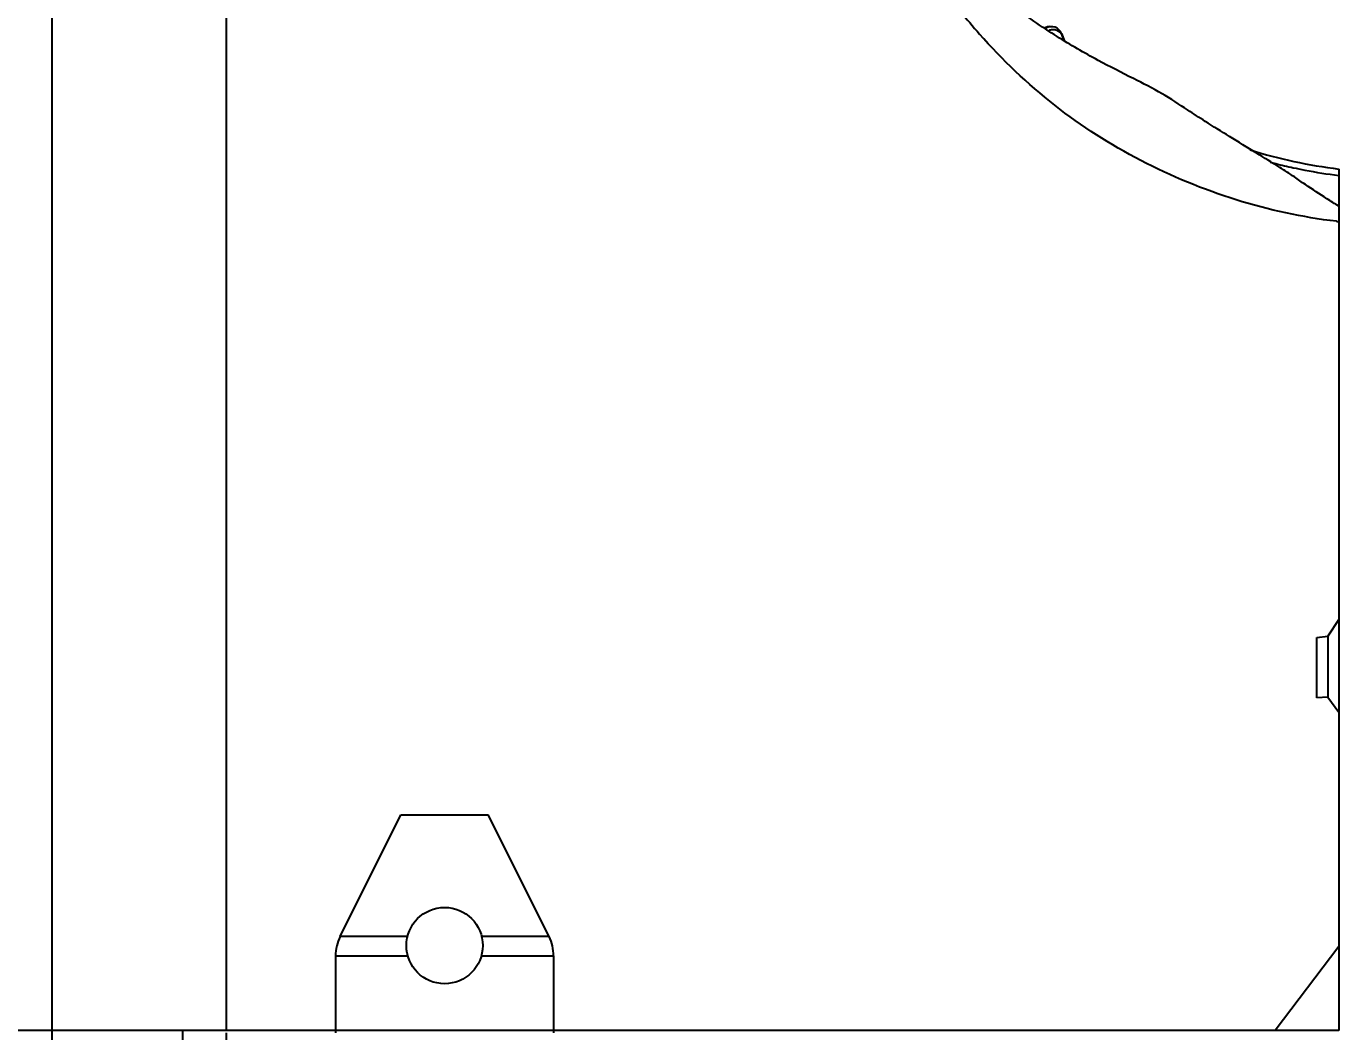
# Model space of a CAD drawing. Header units: millimetres. Extents: x -73584 to -37571, y -61249 to -50748.
# Drawn here: x -48306.7 to -48246.5, y -52860.7 to -52814.6 of the extents above; entities that cross this region are included whole.
import ezdxf

# ---------------------------------------------------------------- set-up
doc = ezdxf.new("R2010")
doc.units = ezdxf.units.MM
doc.header["$LTSCALE"] = 200
doc.header["$PDSIZE"] = -1
doc.layers.add('DIM', color=3, linetype='Continuous')
doc.layers.add('SHELL_4', color=7, linetype='Continuous')
doc.styles.add('TSSD_Dimension', font='tssdeng.shx', dxfattribs={"width": 0.7, "bigfont": 'hztxt.shx'})
doc.dimstyles.new('TSSD_20_20', dxfattribs={"dimtxt": 60, "dimasz": 20, "dimexe": 20, "dimexo": 50, "dimgap": 20, "dimtad": 1, "dimdec": 0, "dimzin": 0, "dimdsep": 46, "dimtxsty": 'TSSD_Dimension', "dimblk": 'ARCHTICK', "dimcen": 0, "dimdle": 20, "dimclrt": 7, "dimadec": 0, "dimazin": 0, "dimtfac": 1, "dimtdec": 0, "dimtix": 1, "dimtmove": 2, "dimatfit": 3, "dimfxl": 1, "dimtolj": 1, "dimtzin": 0, "dimarcsym": 0})

# ---------------------------------------------------------------- blocks, each defined once
blk = doc.blocks.new('5569')
at = {"color": 7, "linetype": 'Continuous'}
for p, q in [((-46074.839, -55187.216), (-46074.839, -54684.316)), ((-46066.839, -55184.216), (-46066.839, -54684.316)), ((-46028.548, -55138.504), (-46028.41, -55138.848)), ((-46015.839, -55144.716), (-46015.839, -55184.216)), ((-46015.839, -55165.366), (-46016.339, -55166.129)), ((-46016.839, -55166.185), (-46016.339, -55166.129)), ((-46016.839, -55168.965), (-46016.839, -55166.185)), ((-46016.339, -55166.129), (-46016.339, -55168.933)), ((-46016.339, -55168.933), (-46016.839, -55168.965)), ((-46016.339, -55168.933), (-46015.839, -55169.609)), ((-46015.839, -55180.357), (-46018.754, -55184.216)), ((-46015.839, -55184.216), (-46076.839, -55184.216)), ((-46068.839, -55187.216), (-46068.839, -55184.216))]:
    blk.add_line(p, q, dxfattribs=at)
for centre, radius, start, end in [((-46011.115, -55119.809), 28.275, 215.8201, 221.4608), ((-46029.089, -55138.688), 0.5, 84.75257, 120), ((-46029.012, -55138.689), 0.5, 21.80141, 120), ((-46012.839, -55120.905), 24, 252.87436, 262.81924), ((-46013.413, -55124.864), 22.392, 263.50037, 263.78072)]:
    blk.add_arc(centre, radius, start, end, dxfattribs=at)
for points, knots in [([(-46017.37, -55145.43), (-46017.539, -55145.315), (-46017.922, -55145.04), (-46018.672, -55144.558), (-46019.67, -55143.947), (-46020.812, -55143.249), (-46021.866, -55142.597), (-46022.888, -55141.932), (-46023.952, -55141.22), (-46025.355, -55140.522), (-46026.984, -55139.693), (-46028.873, -55138.6), (-46030.171, -55137.705), (-46030.838, -55137.184)], [0, 0, 0, 0, 0.038752, 0.089428, 0.169291, 0.260832, 0.343395, 0.404465, 0.492284, 0.586173, 0.701419, 0.839317, 1, 1, 1, 1]), ([(-46015.948, -55147.112), (-46017.504, -55146.935), (-46020.596, -55146.253), (-46024.968, -55144.456), (-46028.969, -55141.899), (-46031.257, -55139.715), (-46032.305, -55138.53)], [0, 0, 0, 0, 0.249115, 0.500243, 0.748401, 1, 1, 1, 1]), ([(-46028.499, -55138.626), (-46028.52, -55138.572), (-46028.571, -55138.494), (-46028.667, -55138.414), (-46028.755, -55138.367), (-46028.854, -55138.338), (-46028.956, -55138.33), (-46029.055, -55138.341), (-46029.118, -55138.361), (-46029.147, -55138.374)], [0, 0, 0, 0, 0.225831, 0.350466, 0.480599, 0.613275, 0.746284, 0.876268, 1, 1, 1, 1]), ([(-46028.464, -55138.816), (-46028.466, -55138.78), (-46028.472, -55138.716), (-46028.488, -55138.652), (-46028.499, -55138.626)], [0, 0, 0, 0, 0.554594, 1, 1, 1, 1]), ([(-46018.986, -55144.404), (-46018.901, -55144.426), (-46018.549, -55144.517), (-46018.195, -55144.598), (-46017.927, -55144.656)], [0, 0, 0, 0, 0.244178, 1, 1, 1, 1]), ([(-46017.927, -55144.656), (-46017.75, -55144.694), (-46017.058, -55144.834), (-46016.36, -55144.947), (-46015.839, -55145.008)], [0, 0, 0, 0, 0.255799, 1, 1, 1, 1]), ([(-46015.839, -55146.419), (-46016.021, -55146.305), (-46016.536, -55145.982), (-46017.046, -55145.652), (-46017.37, -55145.43)], [0, 0, 0, 0, 0.35394, 1, 1, 1, 1])]:
    blk.add_open_spline(points, degree=3, knots=knots, dxfattribs=at)
at = {"layer": 'SHELL_4', "color": 7, "linetype": 'Continuous'}
for p, q in [((-46061.628, -54679.894), (-46058.839, -54674.316)), ((-46058.839, -54674.316), (-46054.839, -54674.316)), ((-46052.05, -54679.894), (-46054.839, -54674.316)), ((-46058.537, -54679.894), (-46061.628, -54679.894)), ((-46052.05, -54679.894), (-46055.14, -54679.894)), ((-46061.839, -54680.789), (-46061.839, -54684.316)), ((-46061.839, -54680.789), (-46058.524, -54680.789)), ((-46055.154, -54680.789), (-46051.839, -54680.789)), ((-46051.839, -54680.789), (-46051.839, -54684.316))]:
    blk.add_line(p, q, dxfattribs=at)
blk.add_circle((-46056.839, -54680.316), 1.75, dxfattribs=at)
for centre, start, end in [((-46059.839, -54680.789), 153.43495, 180), ((-46053.839, -54680.789), 0, 26.56505)]:
    blk.add_arc(centre, 2, start, end, dxfattribs=at)
blk = doc.blocks.new('*U670')
at = {"layer": 'DIM', "color": 3}
blk.add_blockref('5569', (46037.067, 54931.016), dxfattribs=at)
blk = doc.blocks.new('*U671')
at = {"layer": 'DIM', "color": 0, "linetype": 'ByBlock', "lineweight": -2, "transparency": 16777216}
for p in [(0, 2500), (0, 2000)]:
    blk.add_blockref('*U670', p, dxfattribs=at)
blk = doc.blocks.new('_ArchTick')
at = {"color": 0, "linetype": 'ByBlock'}
blk.add_lwpolyline([(-0.7071, -0.7071, 0.5, 0.5, 0), (0.7071, 0.7071, 0.5, 0.5, 0)], format="xyseb", dxfattribs=at)
blk = doc.blocks.new('*D1379')
at = {"layer": 'Defpoints', "color": 0, "transparency": 16777216}
for p in [(-48990.716, -52360.808), (-48318.409, -52360.808), (-48298.691, -55500.658)]:
    blk.add_point(p, dxfattribs=at)
at = {"layer": 'DIM', "color": 0, "lineweight": -2, "transparency": 16777216}
for p, q in [((-48990.716, -55520.658), (-48990.716, -52340.808)), ((-48368.409, -52360.808), (-49010.716, -52360.808)), ((-48348.691, -55500.658), (-49010.716, -55500.658))]:
    blk.add_line(p, q, dxfattribs=at)
at = {"layer": 'DIM', "color": 0, "lineweight": -2, "transparency": 16777216, "xscale": 20, "yscale": 20, "zscale": 20}
for p, rotation in [((-48990.716, -52360.808), 90), ((-48990.716, -55500.658), 270)]:
    blk.add_blockref('_ArchTick', p, dxfattribs=dict(at, rotation=rotation))
at = {"layer": 'DIM', "color": 7, "transparency": 16777216, "insert": (-49041.87, -53930.733), "char_height": 60, "attachment_point": 5, "rotation": 90, "style": 'TSSD_Dimension'}
blk.add_mtext('\\A1;3140 [10\'-3 1/2"]', dxfattribs=at)

msp = doc.modelspace()

# ---------------------------------------------------------------- block references
at = {"layer": 'DIM', "color": 3}
msp.add_blockref('*U671', (-48267.725, -55107.458), dxfattribs=at)

# ---------------------------------------------------------------- dimensions: what is measured, and where the dimension line sits
at = {"layer": 'DIM'}
dim = msp.add_linear_dim(base=(-48990.716, -52360.808), p1=(-48298.691, -55500.658), p2=(-48318.409, -52360.808), angle=90, dimstyle='TSSD_20_20', dxfattribs=at)
dim.commit()
dim.dimension.update_dxf_attribs({"geometry": '*D1379', "text_midpoint": (-49041.87, -53930.733)})

doc.saveas('drawing.dxf')
